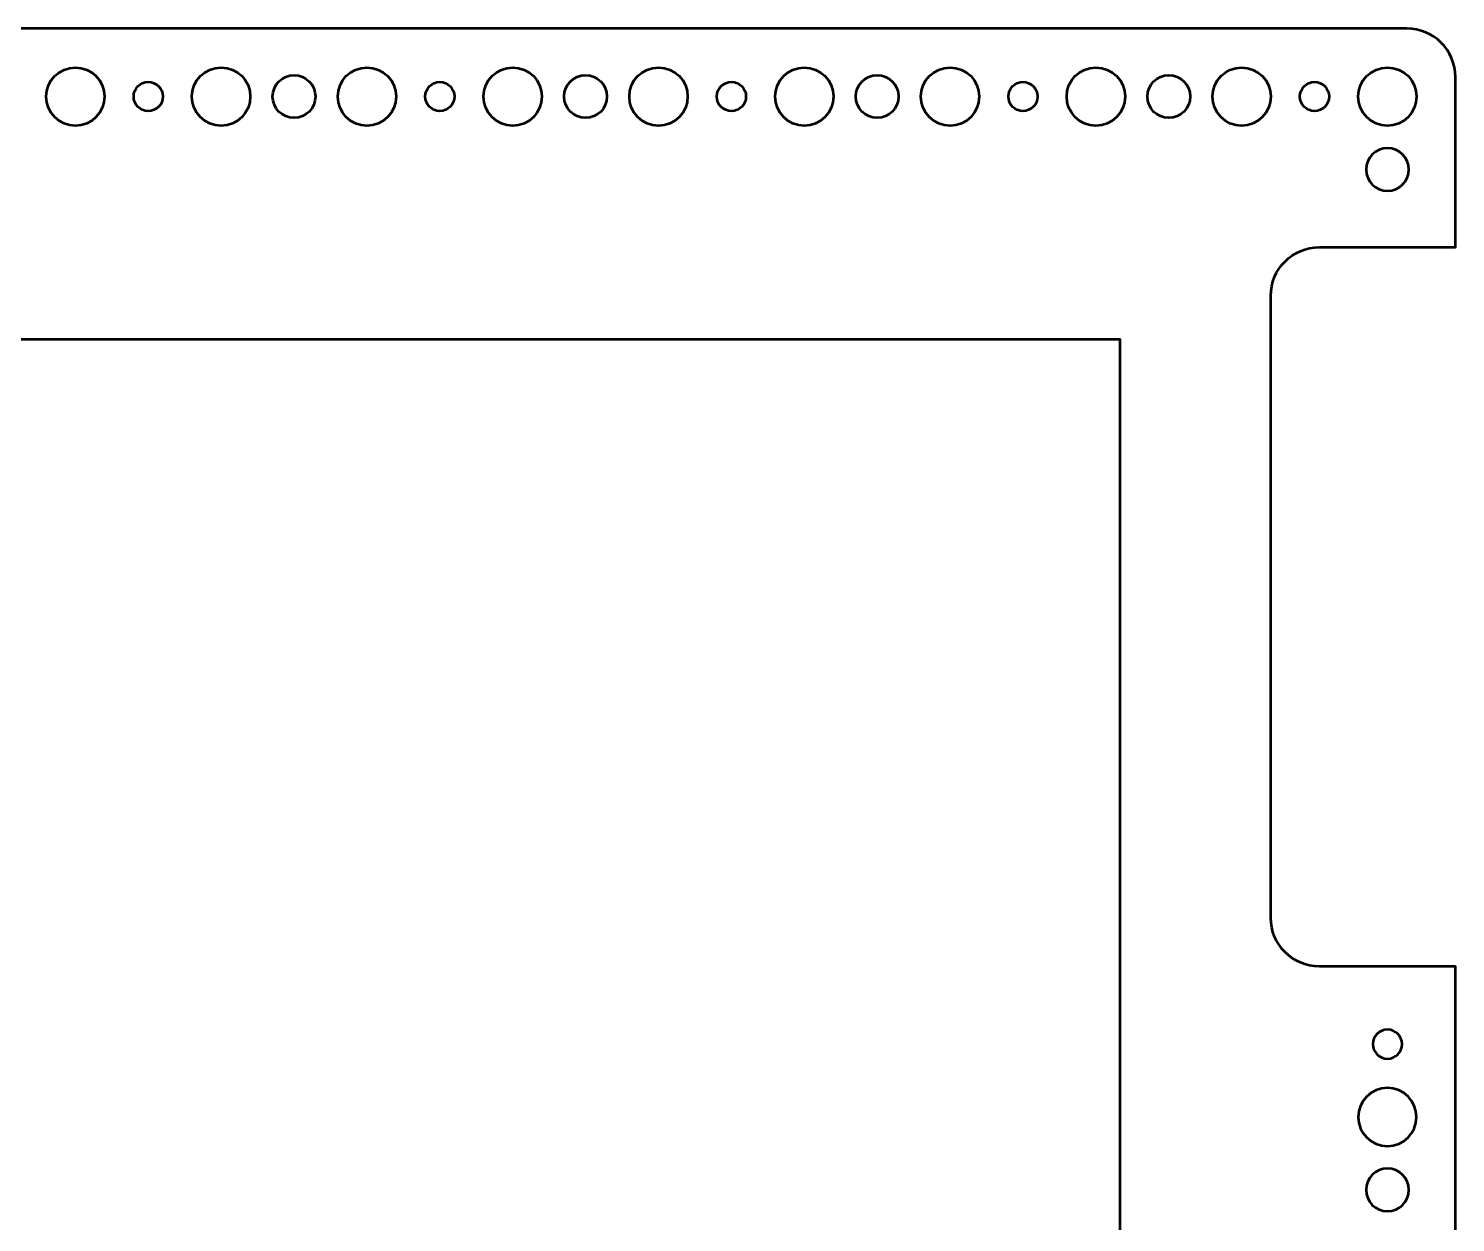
# Model space of a CAD drawing. Header units: centimetres. Extents: x -16.4 to 16.4, y -25.4 to 23.9.
# Drawn here: x 1.77 to 16.45, y -13.84 to -1.55 of the extents above; entities that cross this region are included whole.
import ezdxf

# ---------------------------------------------------------------- set-up
doc = ezdxf.new("R2010")
doc.units = ezdxf.units.CM
doc.header["$MEASUREMENT"] = 0
doc.layers.add('Layer 1', color=7, linetype='Continuous')

msp = doc.modelspace()

# ---------------------------------------------------------------- linework, layer by layer
at = {"layer": 'Layer 1', "lineweight": 53}
msp.add_lwpolyline([(-13, -22.25), (13, -22.25), (13, -4.75), (-13, -4.75), (-13, -22.25)], close=True, dxfattribs=at)
for centre, major_axis in [((2.25001, -2.25001), (0, 0.30001)), ((3.75001, -2.25001), (0, 0.30001)), ((4.5, -2.25), (0, 0.22)), ((5.25001, -2.25001), (0, 0.30001)), ((6.75001, -2.25001), (0, 0.30001)), ((7.5, -2.25), (0, 0.22)), ((8.25001, -2.25001), (0, 0.30001)), ((9.75001, -2.25001), (0, 0.30001)), ((10.5, -2.25), (0, 0.22)), ((11.25001, -2.25001), (0, 0.30001)), ((12.75001, -2.25001), (0, 0.30001)), ((13.5, -2.25), (0, 0.22)), ((14.25001, -2.25001), (0, 0.30001)), ((15.75001, -2.25001), (0, 0.30001)), ((3, -2.25), (0, 0.15)), ((6, -2.25), (0, 0.15)), ((9, -2.25), (0, 0.15)), ((12, -2.25), (0, 0.15)), ((15, -2.25), (0, 0.15))]:
    msp.add_ellipse(centre, major_axis=major_axis, ratio=1, dxfattribs=at)
for points, knots in [([(-16.45, -24.95), (-16.45, -24.95), (-16.45, -13), (-16.45, -13), (-16.45, -13), (-16.45, -13), (-15.05, -13), (-15.05, -13), (-15.05, -13), (-14.77386, -13), (-14.55, -12.77614), (-14.55, -12.5), (-14.55, -12.5), (-14.55, -12.5), (-14.55, -7.3), (-14.55, -7.3), (-14.55, -7.3), (-14.55, -7.02386), (-14.77386, -6.8), (-15.05, -6.8), (-15.05, -6.8), (-15.05, -6.8), (-16.45, -6.8), (-16.45, -6.8), (-16.45, -6.8), (-16.45, -6.8), (-16.45, -2.05), (-16.45, -2.05), (-16.45, -2.05), (-16.45, -1.77386), (-16.22614, -1.55), (-15.95, -1.55), (-15.95, -1.55), (-15.95, -1.55), (15.95, -1.55), (15.95, -1.55), (15.95, -1.55), (16.22614, -1.55), (16.45, -1.77386), (16.45, -2.05), (16.45, -2.05), (16.45, -2.05), (16.45, -3.8), (16.45, -3.8), (16.45, -3.8), (16.45, -3.8), (15.05, -3.8), (15.05, -3.8), (15.05, -3.8), (14.77386, -3.8), (14.55, -4.02386), (14.55, -4.3), (14.55, -4.3), (14.55, -4.3), (14.55, -10.7), (14.55, -10.7), (14.55, -10.7), (14.55, -10.97614), (14.77386, -11.2), (15.05, -11.2), (15.05, -11.2), (15.05, -11.2), (16.45, -11.2), (16.45, -11.2), (16.45, -11.2), (16.45, -11.2), (16.45, -24.95), (16.45, -24.95), (16.45, -24.95), (16.45, -25.22614), (16.22614, -25.45), (15.95, -25.45), (15.95, -25.45), (15.95, -25.45), (-15.95, -25.45), (-15.95, -25.45), (-15.95, -25.45), (-16.22614, -25.45), (-16.45, -25.22614), (-16.45, -24.95)], [0, 0, 0, 0, 0.04761905, 0.04761905, 0.04761905, 0.04761905, 0.0952381, 0.0952381, 0.0952381, 0.0952381, 0.14285714, 0.14285714, 0.14285714, 0.14285714, 0.19047619, 0.19047619, 0.19047619, 0.19047619, 0.23809524, 0.23809524, 0.23809524, 0.23809524, 0.28571429, 0.28571429, 0.28571429, 0.28571429, 0.33333333, 0.33333333, 0.33333333, 0.33333333, 0.38095238, 0.38095238, 0.38095238, 0.38095238, 0.42857143, 0.42857143, 0.42857143, 0.42857143, 0.47619048, 0.47619048, 0.47619048, 0.47619048, 0.52380952, 0.52380952, 0.52380952, 0.52380952, 0.57142857, 0.57142857, 0.57142857, 0.57142857, 0.61904762, 0.61904762, 0.61904762, 0.61904762, 0.66666667, 0.66666667, 0.66666667, 0.66666667, 0.71428571, 0.71428571, 0.71428571, 0.71428571, 0.76190476, 0.76190476, 0.76190476, 0.76190476, 0.80952381, 0.80952381, 0.80952381, 0.80952381, 0.85714286, 0.85714286, 0.85714286, 0.85714286, 0.9047619, 0.9047619, 0.9047619, 0.9047619, 1, 1, 1, 1]), ([(15.53, -3), (15.53, -2.8785), (15.6285, -2.78), (15.75, -2.78), (15.75, -2.78), (15.8715, -2.78), (15.97, -2.8785), (15.97, -3), (15.97, -3), (15.97, -3.1215), (15.8715, -3.22), (15.75, -3.22), (15.75, -3.22), (15.6285, -3.22), (15.53, -3.1215), (15.53, -3)], [0, 0, 0, 0, 0.2, 0.2, 0.2, 0.2, 0.4, 0.4, 0.4, 0.4, 0.6, 0.6, 0.6, 0.6, 1, 1, 1, 1]), ([(15.6, -12), (15.6, -11.91716), (15.66716, -11.85), (15.75, -11.85), (15.75, -11.85), (15.83284, -11.85), (15.9, -11.91716), (15.9, -12), (15.9, -12), (15.9, -12.08284), (15.83284, -12.15), (15.75, -12.15), (15.75, -12.15), (15.66716, -12.15), (15.6, -12.08284), (15.6, -12)], [0, 0, 0, 0, 0.2, 0.2, 0.2, 0.2, 0.4, 0.4, 0.4, 0.4, 0.6, 0.6, 0.6, 0.6, 1, 1, 1, 1]), ([(15.45, -12.75), (15.45, -12.58431), (15.58431, -12.45), (15.75, -12.45), (15.75, -12.45), (15.91569, -12.45), (16.05, -12.58431), (16.05, -12.75), (16.05, -12.75), (16.05, -12.91569), (15.91569, -13.05), (15.75, -13.05), (15.75, -13.05), (15.58431, -13.05), (15.45, -12.91569), (15.45, -12.75)], [0, 0, 0, 0, 0.2, 0.2, 0.2, 0.2, 0.4, 0.4, 0.4, 0.4, 0.6, 0.6, 0.6, 0.6, 1, 1, 1, 1]), ([(15.53, -13.5), (15.53, -13.3785), (15.6285, -13.28), (15.75, -13.28), (15.75, -13.28), (15.8715, -13.28), (15.97, -13.3785), (15.97, -13.5), (15.97, -13.5), (15.97, -13.6215), (15.8715, -13.72), (15.75, -13.72), (15.75, -13.72), (15.6285, -13.72), (15.53, -13.6215), (15.53, -13.5)], [0, 0, 0, 0, 0.2, 0.2, 0.2, 0.2, 0.4, 0.4, 0.4, 0.4, 0.6, 0.6, 0.6, 0.6, 1, 1, 1, 1])]:
    msp.add_open_spline(points, degree=3, knots=knots, dxfattribs=at)

doc.saveas('drawing.dxf')
